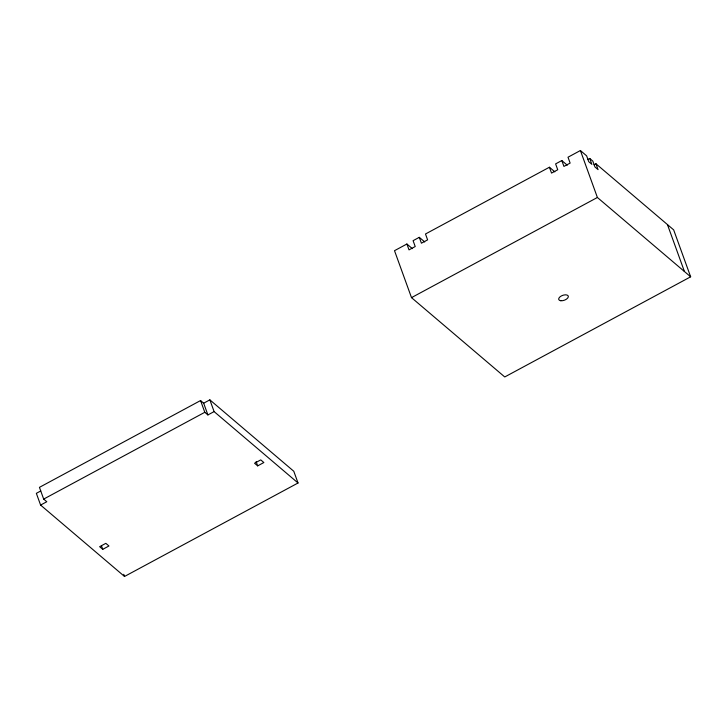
<?xml version="1.0" encoding="UTF-8"?>
<svg xmlns="http://www.w3.org/2000/svg" width="727" height="727" viewBox="0 0 727 727"><rect width="100%" height="100%" fill="white"/><g stroke="black" fill="none" stroke-linecap="round" stroke-linejoin="round"><path stroke-width="1.09" d="M412.336 248.634L406.893 244.008L394.507 250.688L411.5 297.634L504.756 376.959L690.65 276.805L673.656 229.859L595.94 163.757L594.032 164.784M424.732 241.955L419.288 237.329L413.09 240.673L415.217 246.535L409.019 249.879L406.893 244.008M554.855 171.854L549.421 167.228L425.486 233.994L427.612 239.865L421.415 243.2L419.288 237.329M567.251 165.174L561.807 160.549L555.61 163.893L557.736 169.755L551.539 173.099L549.421 167.228M587.816 159.495L589.724 158.468L591.851 164.338L588.743 161.694L586.616 155.823L580.4 150.534L568.005 157.214L570.132 163.084L563.934 166.419L561.807 160.549M40.603 505.074L124.526 576.466L298.034 482.992L214.101 411.6L207.904 414.935L203.66 403.203L200.552 400.559L39.44 487.354L43.684 499.086L46.792 501.73L40.603 505.074L36.35 493.333L40.776 490.952M203.66 403.203L209.858 399.859L293.781 471.26L298.034 482.992M411.5 297.634L597.394 197.48L690.65 276.805M43.684 499.086L204.796 412.291L207.904 414.935M102.752 549.33L108.941 545.986L105.833 543.342L99.644 546.686L102.752 549.33L101.589 546.122M257.667 465.871L263.856 462.536L260.748 459.891L254.55 463.226L257.667 465.871L256.122 461.6M589.724 158.468L592.832 161.112L594.959 166.983L598.067 169.627L595.94 163.757M667.441 224.57L684.434 271.516M580.4 150.534L597.394 197.48M209.858 399.859L214.101 411.6M200.552 400.559L204.796 412.291M123.754 574.33L124.526 576.466M560.835 300.742A5.08 2.581 -19.9 0 0 568.35 296.698A5.08 2.581 -19.9 0 0 561.335 295.944A5.08 2.581 -19.9 0 0 560.835 300.742"/></g></svg>
